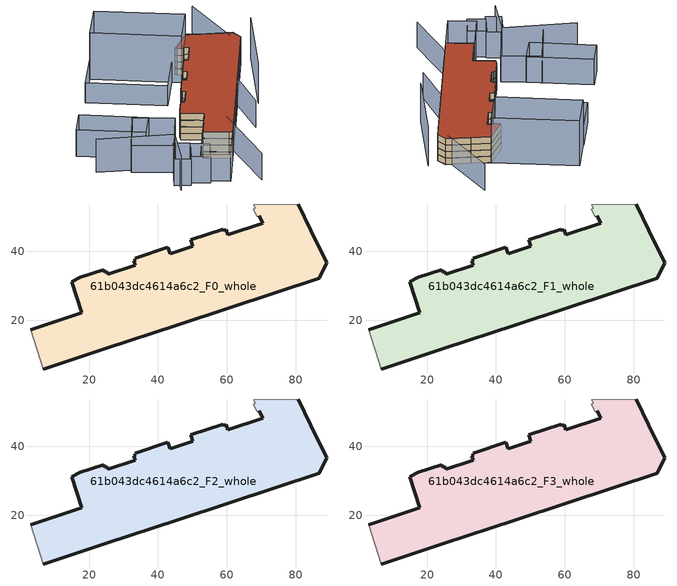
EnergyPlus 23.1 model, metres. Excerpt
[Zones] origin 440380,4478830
61b043dc4614a6c2_F0_whole
 floor ground (EU_floor_Construction): 86.88,32.22 89.13,36.67 84.49,46.21 80.82,53.78 67.9,53.53 68.34,52.61 67.69,52.31 68.81,50.06 69.44,50.37 70.44,48.22 60.31,44.89 59.86,46.26 59.22,46.03 59.04,46.5 49.54,43.34 50.14,41.51 43.54,39.31 42.89,41.14 33.43,38.04 33.55,37.52 32.91,37.31 33.37,35.94 25.46,33.32 25.21,34.11 24.55,33.91 24.28,34.72 17.36,32.46 14.9,31.11 17.85,22.13 2.96,17.17 6.68,5.79 24.89,11.78 45.39,18.55 60.85,23.65 z0
 wall outside (EU_wall_Construction): 2.96,17.17 17.85,22.13 14.9,31.11 17.36,32.46 24.28,34.72 24.55,33.91 25.21,34.11 25.46,33.32 33.37,35.94 32.91,37.31 33.55,37.52 33.43,38.04 42.89,41.14 43.54,39.31 50.14,41.51 49.54,43.34 59.04,46.5 59.22,46.03 59.86,46.26 60.31,44.89 70.44,48.22 69.44,50.37 / 80.82,53.78 84.49,46.21 89.13,36.67 86.88,32.22 60.85,23.65 45.39,18.55 24.89,11.78 6.68,5.79 z0:3
 wall adiabatic (EU_wall_Construction): 6.68,5.79 2.96,17.17 / 69.44,50.37 68.81,50.06 67.69,52.31 68.34,52.61 67.9,53.53 80.82,53.78 z0:3
61b043dc4614a6c2_F1_whole
 floor to 61b043dc4614a6c2_F0_whole (EU_floor_Construction): 86.88,32.22 89.13,36.67 84.49,46.21 80.82,53.78 67.9,53.53 68.33,52.61 67.69,52.31 68.81,50.06 69.44,50.37 70.44,48.22 60.31,44.89 59.86,46.26 59.22,46.03 59.04,46.5 49.54,43.34 50.14,41.51 43.54,39.31 42.89,41.14 33.43,38.04 33.55,37.52 32.91,37.31 33.37,35.94 25.45,33.32 25.21,34.11 24.55,33.91 24.28,34.72 17.36,32.46 14.9,31.11 17.85,22.13 2.96,17.17 6.68,5.79 24.88,11.78 45.39,18.55 60.85,23.65 z3
 wall outside (EU_wall_Construction): 2.96,17.17 17.85,22.13 14.9,31.11 17.36,32.46 24.28,34.72 24.55,33.91 25.21,34.11 25.46,33.32 33.37,35.94 32.91,37.31 33.55,37.52 33.43,38.04 42.89,41.14 43.54,39.31 50.14,41.51 49.54,43.34 59.04,46.5 59.22,46.03 59.86,46.26 60.31,44.89 70.44,48.22 69.44,50.37 / 80.82,53.78 84.49,46.21 89.13,36.67 86.88,32.22 60.85,23.65 45.39,18.55 24.89,11.78 6.68,5.79 z3:6
 wall adiabatic (EU_wall_Construction): 6.68,5.79 2.96,17.17 / 69.44,50.37 68.81,50.06 67.69,52.31 68.34,52.61 67.9,53.53 80.82,53.78 z3:6
61b043dc4614a6c2_F2_whole
 floor to 61b043dc4614a6c2_F1_whole (EU_floor_Construction): 86.88,32.22 89.13,36.67 84.49,46.21 80.82,53.78 67.9,53.53 68.33,52.61 67.69,52.31 68.81,50.06 69.44,50.37 70.44,48.22 60.31,44.89 59.86,46.26 59.22,46.03 59.04,46.5 49.54,43.34 50.14,41.51 43.54,39.31 42.89,41.14 33.43,38.04 33.55,37.52 32.91,37.31 33.37,35.94 25.45,33.32 25.21,34.11 24.55,33.91 24.28,34.72 17.36,32.46 14.9,31.11 17.85,22.13 2.96,17.17 6.68,5.79 24.88,11.78 45.39,18.55 60.85,23.65 z6
 wall outside (EU_wall_Construction): 2.96,17.17 17.85,22.13 14.9,31.11 17.36,32.46 24.28,34.72 24.55,33.91 25.21,34.11 25.46,33.32 33.37,35.94 32.91,37.31 33.55,37.52 33.43,38.04 42.89,41.14 43.54,39.31 50.14,41.51 49.54,43.34 59.04,46.5 59.22,46.03 59.86,46.26 60.31,44.89 70.44,48.22 69.44,50.37 / 80.82,53.78 84.49,46.21 89.13,36.67 86.88,32.22 60.85,23.65 45.39,18.55 24.89,11.78 6.68,5.79 z6:9
 wall adiabatic (EU_wall_Construction): 6.68,5.79 2.96,17.17 / 69.44,50.37 68.81,50.06 67.69,52.31 68.34,52.61 67.9,53.53 80.82,53.78 z6:9
61b043dc4614a6c2_F3_whole
 floor to 61b043dc4614a6c2_F2_whole (EU_floor_Construction): 86.88,32.22 89.13,36.67 84.49,46.21 80.82,53.78 67.9,53.53 68.33,52.61 67.69,52.31 68.81,50.06 69.44,50.37 70.44,48.22 60.31,44.89 59.86,46.26 59.22,46.03 59.04,46.5 49.54,43.34 50.14,41.51 43.54,39.31 42.89,41.14 33.43,38.04 33.55,37.52 32.91,37.31 33.37,35.94 25.45,33.32 25.21,34.11 24.55,33.91 24.28,34.72 17.36,32.46 14.9,31.11 17.85,22.13 2.96,17.17 6.68,5.79 24.88,11.78 45.39,18.55 60.85,23.65 z9
 wall outside (EU_wall_Construction): 2.96,17.17 17.85,22.13 14.9,31.11 17.36,32.46 24.28,34.72 24.55,33.91 25.21,34.11 25.46,33.32 33.37,35.94 32.91,37.31 33.55,37.52 33.43,38.04 42.89,41.14 43.54,39.31 50.14,41.51 49.54,43.34 59.04,46.5 59.22,46.03 59.86,46.26 60.31,44.89 70.44,48.22 69.44,50.37 / 80.82,53.78 84.49,46.21 89.13,36.67 86.88,32.22 60.85,23.65 45.39,18.55 24.89,11.78 6.68,5.79 z9:12
 wall adiabatic (EU_wall_Construction): 6.68,5.79 2.96,17.17 / 69.44,50.37 68.81,50.06 67.69,52.31 68.34,52.61 67.9,53.53 80.82,53.78 z9:12
 roof outside (EU_roof_Construction): 80.82,53.78 84.49,46.21 89.13,36.67 86.88,32.22 60.85,23.65 45.39,18.55 24.89,11.78 6.68,5.79 2.96,17.17 17.85,22.13 14.9,31.11 17.36,32.46 24.28,34.72 24.55,33.91 25.21,34.11 25.46,33.32 33.37,35.94 32.91,37.31 33.55,37.52 33.43,38.04 42.89,41.14 43.54,39.31 50.14,41.51 49.54,43.34 59.04,46.5 59.22,46.03 59.86,46.26 60.31,44.89 70.44,48.22 69.44,50.37 68.81,50.06 67.69,52.31 68.34,52.61 67.9,53.53 z12
shading: 35.78,6.86 53.18,21.78 / -6.71,-11.76 18.37,12.72 / 86.18,36.76 105.21,60.07 / 2.91,17.31 6.68,5.79 / 6.68,5.79 -12.35,-0.44 / -12.35,-0.44 -16.11,11.08 / -16.11,11.08 2.91,17.31 / -6.05,10.8 -16.43,6.48 / -16.43,6.48 -19.48,13.81 / -19.48,13.81 -9.09,18.13 / -9.09,18.13 -6.05,10.8 / -8.27,18.42 -21.17,13.12 / -21.17,13.12 -23.78,19.49 / -23.78,19.49 -10.88,24.79 / -10.88,24.79 -8.27,18.42 / 10.15,31.66 -12.9,23.46 / -12.9,23.46 -18.7,39.78 / -18.7,39.78 4.35,47.97 / 4.35,47.97 10.15,31.66 / -0.75,69.05 6.84,41.8 / 6.84,41.8 -5.6,38.33 / -5.6,38.33 -13.19,65.58 / -13.19,65.58 -0.75,69.05 z0:12; -23.87,52.91 -8.85,24.91 / -8.85,24.91 -26.4,15.49 z0:15; 41.18,46.59 32.06,78.51 / 32.06,78.51 52.25,84.28 / 52.25,84.28 61.37,52.36 / 61.37,52.36 41.18,46.59 z0:9; 62.42,48.53 52.27,84.14 / 52.27,84.14 70.67,89.38 / 70.67,89.38 80.82,53.78 / 80.82,53.78 62.42,48.53 z0:21; 56.07,13.32 92.66,30.3 z0:18
[Building]
EU S2 Campaign: North Axis=0; Terrain=City; Solar Distribution=FullExterior
[Site:Location]
Madrid: Latitude=40.5; Longitude=-3.5; Time Zone=1; Elevation=609
[SizingPeriod:WeatherFileDays]
AnnualSizingPeriod: Begin Month=1; Begin Day of Month=1; End Month=12; End Day of Month=31; Day of Week for Start Day=Monday; Use Weather File Daylight Saving Period=No; Use Weather File Rain and Snow Indicators=No
[MATERIAL]
EU_InternalMass_Material: Roughness=MediumRough; Thickness=0.1; Conductivity=1; Density=1800; Specific Heat=900; Thermal Absorptance=0.9; Solar Absorptance=0.7; Visible Absorptance=0.7
[MATERIAL:NOMASS] Roughness=MediumRough; Thermal Absorptance=0.9; Solar Absorptance=0.7; Visible Absorptance=0.7
Name | Thermal Resistance
EU_wall_NoMass | 1.60022
EU_roof_NoMass | 1.57597
EU_floor_NoMass | 0.470652
[CONSTRUCTION]
EU_wall_Construction: EU_wall_NoMass
EU_roof_Construction: EU_roof_NoMass
EU_floor_Construction: EU_floor_NoMass
EU_InternalMass_Construction: EU_InternalMass_Material
[ZONE] Type=1; Multiplier=1; Ceiling Height=autocalculate; Floor Area=autocalculate; Part of Total Floor Area=Yes
Name | Volume
61b043dc4614a6c2_F0_whole | 5210.97
61b043dc4614a6c2_F1_whole; 61b043dc4614a6c2_F2_whole; 61b043dc4614a6c2_F3_whole | 5210.98
[INTERNALMASS] Construction=EU_InternalMass_Construction; Surface Area=1736.98
Name | Zone or ZoneList
61b043dc4614a6c2_F0_whole_EU_InternalMass | 61b043dc4614a6c2_F0_whole
61b043dc4614a6c2_F1_whole_EU_InternalMass | 61b043dc4614a6c2_F1_whole
61b043dc4614a6c2_F2_whole_EU_InternalMass | 61b043dc4614a6c2_F2_whole
61b043dc4614a6c2_F3_whole_EU_InternalMass | 61b043dc4614a6c2_F3_whole
[OTHEREQUIPMENT] Fuel Type=Electricity; Design Level Calculation Method=Watts/Area; Power per Zone Floor Area=1; Fraction Latent=0; Fraction Radiant=0; Fraction Lost=0; Carbon Dioxide Generation Rate=0; EndUse Subcategory=EU_Step8_InternalGains
Name | Zone or ZoneList or Space or SpaceList | Schedule
EU_Step8_InternalGain_61b043dc4614a6c2_F0_whole_f000 | 61b043dc4614a6c2_F0_whole | EU_Step8_GainSchedule_61b043dc4614a6c2_F0_whole_f000
EU_Step8_InternalGain_61b043dc4614a6c2_F1_whole_f000 | 61b043dc4614a6c2_F1_whole | EU_Step8_GainSchedule_61b043dc4614a6c2_F1_whole_f000
EU_Step8_InternalGain_61b043dc4614a6c2_F2_whole_f000 | 61b043dc4614a6c2_F2_whole | EU_Step8_GainSchedule_61b043dc4614a6c2_F2_whole_f000
EU_Step8_InternalGain_61b043dc4614a6c2_F3_whole_f000 | 61b043dc4614a6c2_F3_whole | EU_Step8_GainSchedule_61b043dc4614a6c2_F3_whole_f000
[ZONEVENTILATION:DESIGNFLOWRATE] Schedule=EU_AlwaysOn; Design Flow Rate Calculation Method=AirChanges/Hour; Air Changes per Hour=0.480704; Ventilation Type=Natural; Fan Pressure Rise=0; Fan Total Efficiency=1; Constant Term Coefficient=1; Temperature Term Coefficient=0; Velocity Term Coefficient=0; Velocity Squared Term Coefficient=0; Minimum Indoor Temperature=-100; Maximum Indoor Temperature=100; Delta Temperature=-100; Minimum Outdoor Temperature=-100; Maximum Outdoor Temperature=100; Maximum Wind Speed=40
Name | Zone or ZoneList or Space or SpaceList
EU_ConstantAir_61b043dc4614a6c2_F0_whole | 61b043dc4614a6c2_F0_whole
EU_ConstantAir_61b043dc4614a6c2_F1_whole | 61b043dc4614a6c2_F1_whole
EU_ConstantAir_61b043dc4614a6c2_F2_whole | 61b043dc4614a6c2_F2_whole
EU_ConstantAir_61b043dc4614a6c2_F3_whole | 61b043dc4614a6c2_F3_whole
[HVACTEMPLATE:THERMOSTAT] Constant Heating Setpoint=20; Constant Cooling Setpoint=50
EU_HeatOnly_61b043dc4614a6c2_F0_whole; EU_HeatOnly_61b043dc4614a6c2_F1_whole; EU_HeatOnly_61b043dc4614a6c2_F2_whole; EU_HeatOnly_61b043dc4614a6c2_F3_whole
[HVACTEMPLATE:ZONE:IDEALLOADSAIRSYSTEM] System Availability Schedule=EU_AlwaysOn; Maximum Heating Supply Air Temperature=50; Minimum Cooling Supply Air Temperature=13; Maximum Heating Supply Air Humidity Ratio=0.0156; Minimum Cooling Supply Air Humidity Ratio=0.0077; Heating Limit=NoLimit; Cooling Limit=NoLimit; Heating Availability Schedule=EU_AlwaysOn; Cooling Availability Schedule=EU_CoolingOff; Dehumidification Control Type=ConstantSensibleHeatRatio; Cooling Sensible Heat Ratio=0.7; Dehumidification Setpoint=60; Humidification Control Type=None; Humidification Setpoint=30; Outdoor Air Method=None; Outdoor Air Flow Rate per Person=0.00944; Outdoor Air Flow Rate per Zone Floor Area=0; Outdoor Air Flow Rate per Zone=0; Demand Controlled Ventilation Type=None; Outdoor Air Economizer Type=NoEconomizer; Heat Recovery Type=None; Sensible Heat Recovery Effectiveness=0.7; Latent Heat Recovery Effectiveness=0.65
Name | Template Thermostat
61b043dc4614a6c2_F0_whole | EU_HeatOnly_61b043dc4614a6c2_F0_whole
61b043dc4614a6c2_F1_whole | EU_HeatOnly_61b043dc4614a6c2_F1_whole
61b043dc4614a6c2_F2_whole | EU_HeatOnly_61b043dc4614a6c2_F2_whole
61b043dc4614a6c2_F3_whole | EU_HeatOnly_61b043dc4614a6c2_F3_whole
[SIZING:ZONE] Zone Cooling Design Supply Air Temperature Input Method=SupplyAirTemperature; Zone Cooling Design Supply Air Temperature=13; Zone Heating Design Supply Air Temperature Input Method=SupplyAirTemperature; Zone Heating Design Supply Air Temperature=50; Zone Cooling Design Supply Air Humidity Ratio=0.008; Zone Heating Design Supply Air Humidity Ratio=0.008; Cooling Design Air Flow Method=DesignDay; Cooling Design Air Flow Rate=0; Cooling Minimum Air Flow per Zone Floor Area=0.000762; Cooling Minimum Air Flow=0; Cooling Minimum Air Flow Fraction=0.2; Heating Design Air Flow Method=DesignDay; Heating Design Air Flow Rate=0; Heating Maximum Air Flow per Zone Floor Area=0.002032; Heating Maximum Air Flow=0.141576; Heating Maximum Air Flow Fraction=0.3; Account for Dedicated Outdoor Air System=No; Dedicated Outdoor Air System Control Strategy=NeutralSupplyAir; Dedicated Outdoor Air Low Setpoint Temperature for Design=autosize; Dedicated Outdoor Air High Setpoint Temperature for Design=autosize; Zone Load Sizing Method=Sensible Load Only No Latent Load; Zone Latent Cooling Design Supply Air Humidity Ratio Input Method=HumidityRatioDifference; Zone Cooling Design Supply Air Humidity Ratio Difference=0.005; Zone Latent Heating Design Supply Air Humidity Ratio Input Method=HumidityRatioDifference; Zone Humidification Design Supply Air Humidity Ratio Difference=0.005
61b043dc4614a6c2_F0_whole; 61b043dc4614a6c2_F1_whole; 61b043dc4614a6c2_F2_whole; 61b043dc4614a6c2_F3_whole
[SCHEDULE:CONSTANT]
Name | Hourly Value
EU_AlwaysOn | 1
EU_CoolingOff | 0
[SCHEDULE:FILE] Column Number=1; Rows to Skip at Top=0; Number of Hours of Data=8760; Column Separator=Comma; Interpolate to Timestep=No; Minutes per Item=60; Adjust Schedule for Daylight Savings=Yes
Name | File
EU_Step8_GainSchedule_61b043dc4614a6c2_F0_whole_f000 | ../../schedules/61b043dc4614a6c2/61b043dc4614a6c2_F0_whole_f000_gain.csv
EU_Step8_GainSchedule_61b043dc4614a6c2_F1_whole_f000 | ../../schedules/61b043dc4614a6c2/61b043dc4614a6c2_F1_whole_f000_gain.csv
EU_Step8_GainSchedule_61b043dc4614a6c2_F2_whole_f000 | ../../schedules/61b043dc4614a6c2/61b043dc4614a6c2_F2_whole_f000_gain.csv
EU_Step8_GainSchedule_61b043dc4614a6c2_F3_whole_f000 | ../../schedules/61b043dc4614a6c2/61b043dc4614a6c2_F3_whole_f000_gain.csv
